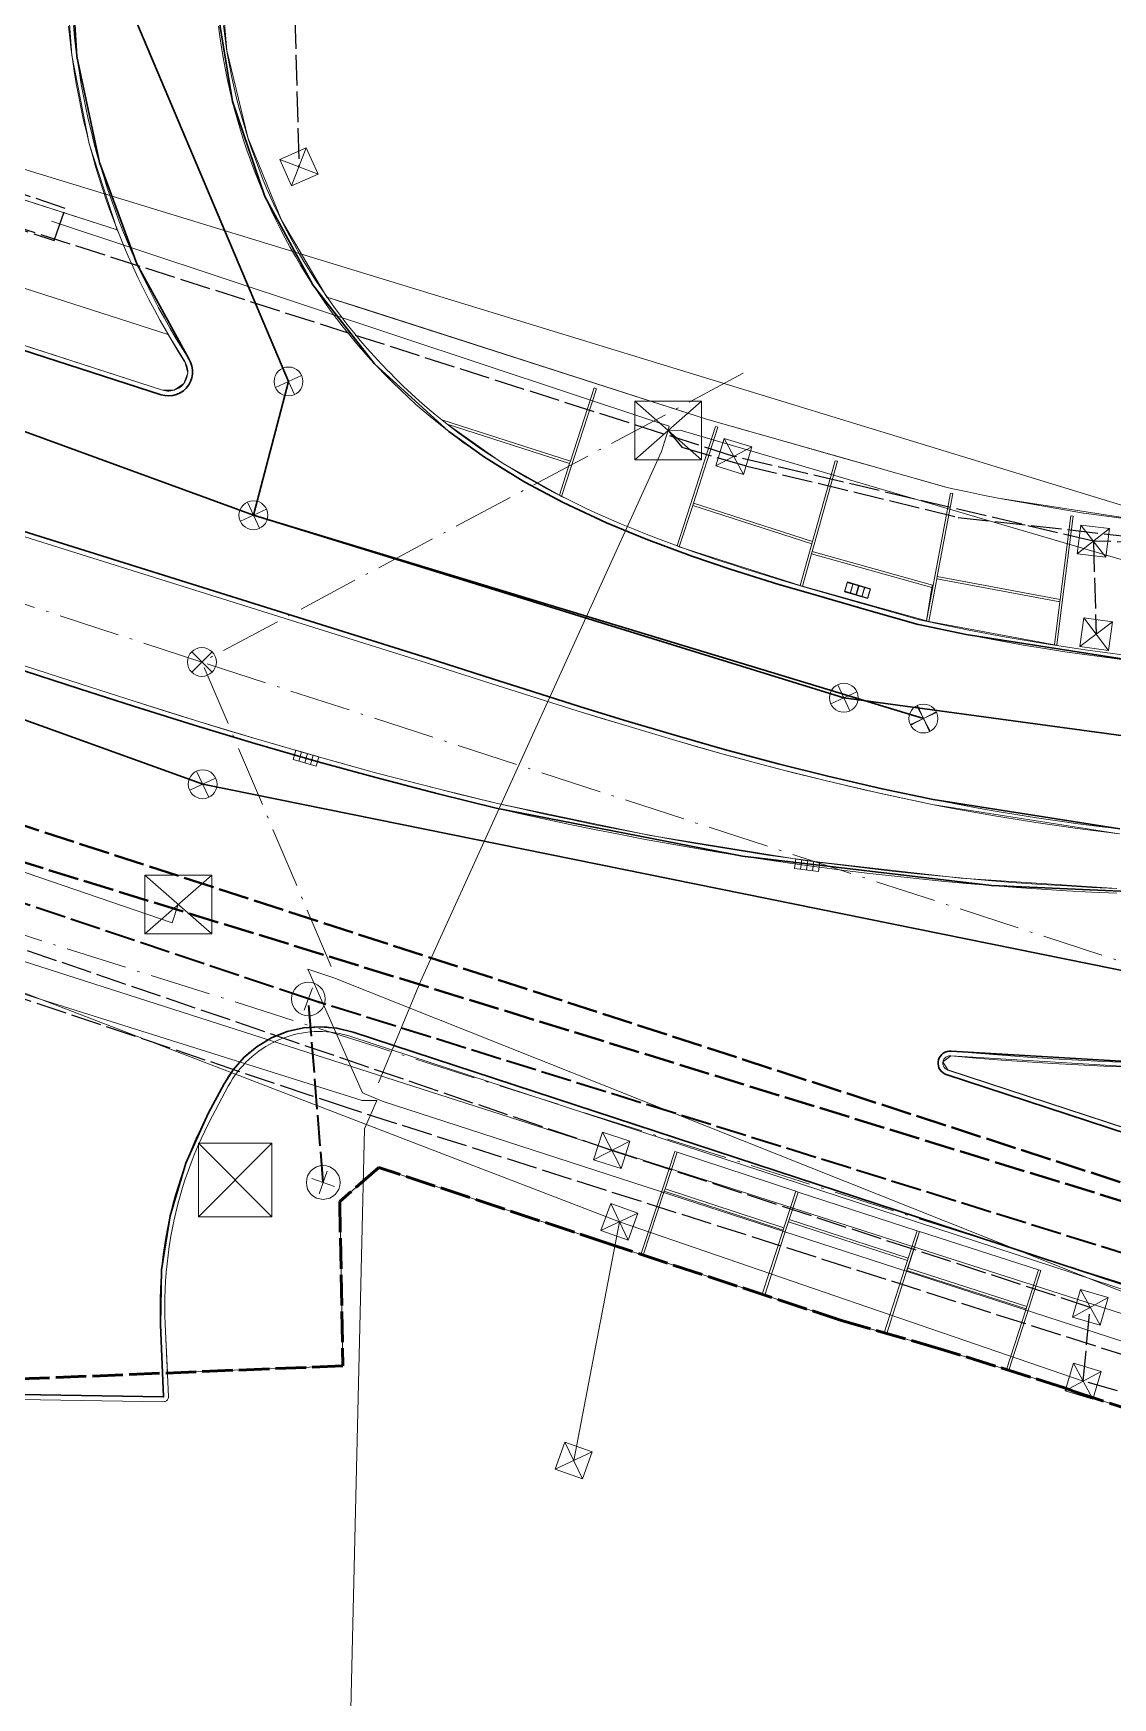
# Model space of a CAD drawing. Header units: metres. Extents: x 105014 to 106600, y 111320 to 118425.
# Drawn here: x 105243.8 to 105288.6, y 112763.7 to 112832.9 of the extents above; entities that cross this region are included whole.
import ezdxf

# ---------------------------------------------------------------- set-up
doc = ezdxf.new("R2010")
doc.units = ezdxf.units.M
doc.linetypes.add('DASHDOT', pattern=[3.556, 2.54, -0.508, 0, -0.508])
doc.linetypes.add('DASHED', pattern=[1.524, 1.27, -0.254])
for name, color, linetype, lineweight in [('00-BASE-LIMITE', 7, 'DASHED', 50), ('00-BASE-UE', 42, 'DASHED', 25), ('10-PAV-CALZADA-MIXTA', 8, 'CONTINUOUS', 30), ('10-PAV-SARDINEL', 252, 'CONTINUOUS', 13), ('20-EP-ZONA-DURA', 253, 'CONTINUOUS', 13), ('20-EP-ZONA-VERDE', 84, 'CONTINUOUS', 13), ('30-RED-ENEL-EXIST', 13, 'CONTINUOUS', 13), ('30-RED-ENEL-NODOS', 11, 'CONTINUOUS', 13), ('30-RED-ENEL-PROY', 1, 'DASHED', 25), ('30-RED-ETB-CAMARA', 151, 'CONTINUOUS', 13), ('30-RED-ETB-EXIST', 145, 'CONTINUOUS', 13), ('30-RED-ETB-PROY', 5, 'DASHED', 25), ('35-RH-ACUE-MENOR-EXIST', 151, 'CONTINUOUS', 13), ('35-RH-ACUE-MENOR-PROY', 5, 'DASHED', 25), ('35-RH-PLUV-COLECTOR', 96, 'CONTINUOUS', 30), ('35-RH-PLUV-INTERCEPTOR', 3, 'DASHED', 40), ('35-RH-PLUV-NODOS', 94, 'CONTINUOUS', 13), ('35-RH-PLUV-RETIRO', 8, 'DASHDOT', 13), ('36-RH-SAN-COLECTOR-PROY', 6, 'DASHED', 35), ('36-RH-SAN-POZOS', 216, 'CONTINUOUS', 13)]:
    doc.layers.add(name, color=color, linetype=linetype, lineweight=lineweight)

# ---------------------------------------------------------------- blocks, each defined once
blk = doc.blocks.new('CAM_ETB_T_16')
for p, q in [((-1.53, -1.53), (1.53, 1.53)), ((-1.53, 1.53), (1.53, -1.53))]:
    blk.add_line(p, q)
blk.add_lwpolyline([(-1.53, -1.53), (1.53, -1.53), (1.53, 1.53), (-1.53, 1.53)], close=True)
blk = doc.blocks.new('CAM_ETB_T_14A')
for p, q in [((-1.39, -1.22), (1.39, 1.22)), ((-1.39, 1.22), (1.39, -1.22))]:
    blk.add_line(p, q)
blk.add_lwpolyline([(-1.39, -1.22), (1.39, -1.22), (1.39, 1.22), (-1.39, 1.22)], close=True)
blk = doc.blocks.new('CAM_ETB_T_14')
for p, q in [((-1.39, -1.22), (1.39, 1.22)), ((-1.39, 1.22), (1.39, -1.22))]:
    blk.add_line(p, q)
blk.add_lwpolyline([(-1.39, -1.22), (1.39, -1.22), (1.39, 1.22), (-1.39, 1.22)], close=True)
blk = doc.blocks.new('CAJA_ENEL')
for p, q in [((-0.6, -0.6), (0.6, 0.6)), ((-0.6, 0.6), (0.6, -0.6))]:
    blk.add_line(p, q)
blk.add_lwpolyline([(-0.6, -0.6), (0.6, -0.6), (0.6, 0.6), (-0.6, 0.6)], close=True)
blk = doc.blocks.new('POZO_SAN')
for p, q in [((-0.5, 0), (0.5, 0)), ((0, -0.5), (0, 0.5))]:
    blk.add_line(p, q)
blk.add_circle((0, 0), 0.7)
blk = doc.blocks.new('POZO_PLUV')
for p, q in [((-0.42, -0.42), (0.42, 0.42)), ((-0.42, 0.42), (0.42, -0.42))]:
    blk.add_line(p, q)
blk.add_circle((0, 0), 0.6)
blk = doc.blocks.new('SUMIDERO')
for p, q in [((-0.25, -0.2), (-0.25, 0.2)), ((0, -0.2), (0, 0.2)), ((0.25, -0.2), (0.25, 0.2))]:
    blk.add_line(p, q)
blk.add_lwpolyline([(-0.5, -0.2), (0.5, -0.2), (0.5, 0.2), (-0.5, 0.2)], close=True)

msp = doc.modelspace()

# ---------------------------------------------------------------- linework, layer by layer
at = {"layer": '00-BASE-LIMITE'}
msp.add_lwpolyline([(105289.6941, 112775.5977), (105287.9911, 112776.1541), (105287.0291, 112776.4771), (105286.6591, 112776.6161), (105281.4881, 112778.2371), (105277.3591, 112779.4201), (105267.7009, 112782.6073), (105258.1345, 112785.7867), (105256.5071, 112784.3645), (105256.6323, 112777.5367), (105236.9679, 112776.7399), (105236.4833, 112792.7027), (105226.5091, 112796.0273), (105210.9121, 112801.0965), (105202.9235, 112803.6929), (105179.7183, 112811.2349)], dxfattribs=at)
at = {"layer": '00-BASE-UE'}
msp.add_lwpolyline([(105289.6941, 112775.5977), (105287.9911, 112776.1541), (105287.0291, 112776.4771), (105286.6591, 112776.6161), (105281.4881, 112778.2371), (105277.3591, 112779.4201), (105267.7009, 112782.6073), (105258.1345, 112785.7867), (105256.5071, 112784.3645), (105256.6323, 112777.5367), (105236.9679, 112776.7399), (105236.4833, 112792.7027), (105226.5091, 112796.0273), (105210.9121, 112801.0965), (105202.9235, 112803.6929), (105179.7183, 112811.2349)], dxfattribs=at)
at = {"layer": '10-PAV-CALZADA-MIXTA'}
for points in [[(105149.6481, 112837.2091), (105205.3211, 112819.0981), (105213.5414, 112816.3599), (105237.7747, 112808.2879), (105241.1827, 112807.1549), (105242.8757, 112806.5957), (105245.6951, 112805.6757), (105247.9399, 112804.9567), (105250.6317, 112804.1165), (105252.9785, 112803.4077), (105255.6127, 112802.6435), (105258.0005, 112801.9839), (105260.6021, 112801.3063), (105263.0121, 112800.7209), (105273.2419, 112798.7273), (105283.5917, 112797.5002), (105294.0041, 112797.0465)], [(105209.1449, 112830.8169), (105249.0827, 112817.8987), (105249.2419, 112817.8613), (105249.405, 112817.8503), (105249.5678, 112817.866), (105249.7258, 112817.9081), (105249.8749, 112817.9753), (105250.011, 112818.066), (105250.1305, 112818.1776), (105250.2303, 112818.3072), (105250.3075, 112818.4513), (105250.3603, 112818.6061), (105250.3871, 112818.7674), (105250.3872, 112818.931), (105250.3607, 112819.0923), (105250.3083, 112819.2472), (105250.2313, 112819.3915), (105248.0782, 112823.3389), (105246.5189, 112827.5562), (105245.586, 112831.9547), (105245.2992, 112836.4419)], [(105251.3757, 112834.2019), (105252.05, 112830.085), (105253.3995, 112826.1375), (105255.3867, 112822.4694), (105257.9561, 112819.1828), (105261.0363, 112816.3693), (105262.5237, 112815.3045), (105264.2005, 112814.2703), (105265.7951, 112813.4155), (105267.5967, 112812.5699), (105269.2347, 112811.8907), (105271.1347, 112811.1859), (105272.7353, 112810.6469), (105274.7509, 112810.0191), (105275.9659, 112809.6607), (105278.4009, 112808.9627), (105280.5435, 112808.3543), (105280.5555, 112808.3517), (105282.5345, 112807.9359), (105289.73, 112806.8065)], [(105288.9252, 112799.8528), (105281.1701, 112801.0701), (105279.0419, 112801.5173), (105276.7825, 112802.0417), (105274.7271, 112802.5593), (105272.4977, 112803.1597), (105270.5285, 112803.7197), (105268.3083, 112804.3791), (105266.4719, 112804.9433), (105264.2047, 112805.6573), (105262.8505, 112806.0905), (105260.1755, 112806.9535), (105220.4151, 112819.4175), (105190.756, 112829.0572)], [(105331.6483, 112766.9585), (105257.0695, 112791.4093), (105256.3917, 112791.5746), (105255.6964, 112791.6331), (105255.0005, 112791.5835), (105254.3206, 112791.4268), (105253.6731, 112791.167), (105253.0735, 112790.8102), (105252.5364, 112790.365), (105252.0744, 112789.8421), (105251.6989, 112789.2541), (105251.0435, 112788.0279), (105250.1084, 112785.9556), (105249.4582, 112783.777), (105249.1045, 112781.5311), (105249.0537, 112779.2581), (105249.1879, 112776.2485), (105241.4991, 112776.3691)], [(105290.3853, 112790.1127), (105281.9125, 112790.6175), (105281.8269, 112790.6177), (105281.7426, 112790.6034), (105281.6619, 112790.5748), (105281.5872, 112790.533), (105281.5208, 112790.479), (105281.4646, 112790.4145), (105281.4202, 112790.3413), (105281.3889, 112790.2616), (105281.3717, 112790.1778), (105281.369, 112790.0923), (105281.381, 112790.0075), (105281.4072, 112789.9261), (105281.4469, 112789.8503), (105281.499, 112789.7823), (105281.5619, 112789.7243), (105281.6338, 112789.6778), (105281.7125, 112789.6443), (105359.0229, 112764.2979)]]:
    msp.add_lwpolyline(points, dxfattribs=at)
at = {"layer": '10-PAV-SARDINEL'}
for points in [[(105245.4368, 112833.2406), (105245.4873, 112832.75), (105245.5456, 112832.2603), (105245.6117, 112831.7716), (105245.6856, 112831.284), (105245.7672, 112830.7976), (105245.8565, 112830.3126), (105245.9535, 112829.829), (105246.0583, 112829.3471), (105246.1706, 112828.8669), (105246.2906, 112828.3885), (105246.4182, 112827.9121), (105246.5534, 112827.4378), (105246.6961, 112826.9657), (105246.8462, 112826.496), (105247.0039, 112826.0287), (105247.1689, 112825.5639), (105247.3413, 112825.1018), (105247.5211, 112824.6426), (105247.7081, 112824.1862), (105247.9024, 112823.7329), (105248.1038, 112823.2828), (105248.3124, 112822.8359), (105248.5281, 112822.3924), (105248.7508, 112821.9523), (105248.9805, 112821.5159), (105249.217, 112821.0832), (105249.4605, 112820.6542), (105249.7107, 112820.2293), (105249.9677, 112819.8083), (105250.2313, 112819.3915), (105250.2755, 112819.3158), (105250.3129, 112819.2365), (105250.3432, 112819.1542), (105250.3661, 112819.0696), (105250.3816, 112818.9833), (105250.3894, 112818.896), (105250.3896, 112818.8083), (105250.3821, 112818.7209), (105250.367, 112818.6346), (105250.3443, 112818.5499), (105250.3144, 112818.4675), (105250.2773, 112818.388), (105250.2334, 112818.3121), (105250.183, 112818.2403), (105250.1266, 112818.1733), (105250.0645, 112818.1114), (105249.9972, 112818.0552), (105249.9252, 112818.0051), (105249.8491, 112817.9615), (105249.7695, 112817.9248), (105249.687, 112817.8951), (105249.6022, 112817.8728), (105249.5158, 112817.858), (105249.4284, 112817.8509), (105249.3408, 112817.8514), (105249.2535, 112817.8596), (105249.1672, 112817.8754), (105249.0827, 112817.8987), (105209.1449, 112830.8169)], [(105209.2117, 112831.0055), (105249.1404, 112818.0902), (105249.2121, 112818.0705), (105249.2809, 112818.0579), (105249.3504, 112818.0514), (105249.4212, 112818.051), (105249.4908, 112818.0567), (105249.5608, 112818.0687), (105249.6277, 112818.0864), (105249.6943, 112818.1103), (105249.7568, 112818.1392), (105249.8185, 112818.1745), (105249.8763, 112818.2148), (105249.9291, 112818.2589), (105249.9796, 112818.3092), (105250.0243, 112818.3623), (105250.0649, 112818.4202), (105250.0997, 112818.4803), (105250.1294, 112818.5441), (105250.1533, 112818.6096), (105250.1715, 112818.6775), (105250.1835, 112818.7463), (105250.1896, 112818.816), (105250.1894, 112818.8867), (105250.1832, 112818.9564), (105250.1709, 112819.0252), (105250.1522, 112819.0941), (105250.1282, 112819.1593), (105250.0986, 112819.2221), (105250.0605, 112819.2875), (105249.7978, 112819.7028), (105249.5392, 112820.1265), (105249.2873, 112820.5542), (105249.0424, 112820.9858), (105248.8043, 112821.4213), (105248.5731, 112821.8606), (105248.3489, 112822.3035), (105248.1319, 112822.7499), (105247.922, 112823.1997), (105247.7192, 112823.6527), (105247.5237, 112824.109), (105247.3354, 112824.5682), (105247.1545, 112825.0305), (105246.981, 112825.4955), (105246.8149, 112825.9632), (105246.6562, 112826.4336), (105246.5051, 112826.9064), (105246.3615, 112827.3815), (105246.2255, 112827.8589), (105246.097, 112828.3383), (105245.9763, 112828.8198), (105245.8632, 112829.3031), (105245.7578, 112829.7881), (105245.6601, 112830.2748), (105245.5702, 112830.7629), (105245.4881, 112831.2525), (105245.4138, 112831.7432), (105245.3472, 112832.2351), (105245.2885, 112832.728), (105245.2377, 112833.2217)], [(105289.1099, 112806.8804), (105288.2839, 112806.9857), (105287.459, 112807.0986), (105286.6351, 112807.2192), (105285.8124, 112807.3473), (105284.9909, 112807.4831), (105284.1707, 112807.6265), (105283.3519, 112807.7774), (105282.5345, 112807.9359), (105281.8738, 112808.0697), (105281.2142, 112808.2083), (105280.5555, 112808.3517), (105280.5435, 112808.3543), (105278.4009, 112808.9627), (105277.183, 112809.3102), (105275.9659, 112809.6607), (105275.3579, 112809.8384), (105274.7509, 112810.0191), (105274.0776, 112810.2238), (105273.4057, 112810.4331), (105272.7353, 112810.6469), (105272.2003, 112810.8221), (105271.6667, 112811.0017), (105271.1347, 112811.1859), (105270.4986, 112811.4133), (105269.8652, 112811.6483), (105269.2347, 112811.8907), (105268.6857, 112812.1097), (105268.1396, 112812.3361), (105267.5967, 112812.5699), (105267.1423, 112812.7727), (105266.6905, 112812.9813), (105266.2414, 112813.1956), (105265.7951, 112813.4155), (105265.392, 112813.6208), (105264.9918, 112813.8318), (105264.5946, 112814.0483), (105264.2005, 112814.2703), (105263.8597, 112814.4683), (105263.5216, 112814.6707), (105263.1862, 112814.8776), (105262.8536, 112815.0889), (105262.5237, 112815.3045), (105262.2202, 112815.509), (105261.9197, 112815.7177), (105261.6222, 112815.9307), (105261.3277, 112816.1479), (105261.0363, 112816.3693), (105260.6884, 112816.6424), (105260.3455, 112816.9215), (105260.0075, 112817.2067), (105259.6746, 112817.4978), (105259.3469, 112817.7948), (105259.0245, 112818.0975), (105258.7076, 112818.4059), (105258.3961, 112818.7198), (105258.0902, 112819.0392), (105257.7901, 112819.3639), (105257.4957, 112819.6939), (105257.2072, 112820.0291), (105256.9247, 112820.3693), (105256.6482, 112820.7144), (105256.3779, 112821.0644), (105256.1138, 112821.4192), (105255.856, 112821.7785), (105255.6047, 112822.1423), (105255.3598, 112822.5106), (105255.1214, 112822.8831), (105254.8897, 112823.2597), (105254.6647, 112823.6404), (105254.4465, 112824.025), (105254.235, 112824.4134), (105254.0305, 112824.8055), (105253.833, 112825.2012), (105253.6425, 112825.6003), (105253.4591, 112826.0027), (105253.2828, 112826.4082), (105253.1137, 112826.8169), (105252.9519, 112827.2284), (105252.7974, 112827.6428), (105252.6502, 112828.0598), (105252.5105, 112828.4794), (105252.3782, 112828.9013), (105252.2533, 112829.3256), (105252.136, 112829.752), (105252.0263, 112830.1803), (105251.9241, 112830.6106), (105251.8296, 112831.0426), (105251.7427, 112831.4762), (105251.6635, 112831.9113), (105251.5921, 112832.3477), (105251.5283, 112832.7853), (105251.4723, 112833.224)], [(105251.6708, 112833.2484), (105251.7266, 112832.8112), (105251.7897, 112832.3786), (105251.8606, 112831.9456), (105251.9395, 112831.5121), (105252.025, 112831.0854), (105252.0258, 112831.0819), (105252.1194, 112830.6538), (105252.2201, 112830.23), (105252.2209, 112830.2265), (105252.3293, 112829.8035), (105252.4462, 112829.3786), (105252.569, 112828.9612), (105252.5701, 112828.9578), (105252.7008, 112828.5409), (105252.8393, 112828.125), (105252.9848, 112827.7127), (105253.1386, 112827.3003), (105253.2986, 112826.8933), (105253.2999, 112826.8901), (105253.4669, 112826.4864), (105253.6413, 112826.0852), (105253.8239, 112825.6845), (105254.0126, 112825.2893), (105254.2091, 112824.8957), (105254.4114, 112824.5077), (105254.6207, 112824.1232), (105254.8379, 112823.7405), (105255.0608, 112823.3634), (105255.2907, 112822.9897), (105255.5263, 112822.6213), (105255.5283, 112822.6183), (105255.7711, 112822.2533), (105256.0194, 112821.8939), (105256.2747, 112821.5379), (105256.5366, 112821.1862), (105256.8054, 112820.8382), (105257.0801, 112820.4951), (105257.3588, 112820.1596), (105257.3611, 112820.157), (105257.6471, 112819.8247), (105257.9392, 112819.4972), (105258.2359, 112819.1762), (105258.5381, 112818.8607), (105258.5406, 112818.8582), (105258.8476, 112818.5486), (105259.1623, 112818.2425), (105259.4825, 112817.9419), (105259.8063, 112817.6484), (105259.809, 112817.6461), (105260.1365, 112817.3596), (105260.1392, 112817.3574), (105260.4743, 112817.0745), (105260.8146, 112816.7976), (105261.1586, 112816.5276), (105261.4485, 112816.3073), (105261.7398, 112816.0926), (105262.036, 112815.8805), (105262.3332, 112815.674), (105262.6341, 112815.4713), (105262.9629, 112815.2564), (105263.2923, 112815.0471), (105263.6255, 112814.8416), (105263.9611, 112814.6407), (105264.2999, 112814.4439), (105264.6916, 112814.2232), (105265.0861, 112814.0082), (105265.4838, 112813.7986), (105265.8849, 112813.5942), (105266.3287, 112813.3755), (105266.7756, 112813.1623), (105267.225, 112812.9549), (105267.677, 112812.7531), (105268.2175, 112812.5204), (105268.7621, 112812.2946), (105269.3077, 112812.0769), (105269.9357, 112811.8355), (105270.5668, 112811.6014), (105271.2011, 112811.3746), (105271.7313, 112811.191), (105272.2633, 112811.0119), (105272.7968, 112810.8372), (105273.4659, 112810.6238), (105274.1365, 112810.415), (105274.8086, 112810.2106), (105275.4145, 112810.0302), (105276.0217, 112809.8528), (105277.2381, 112809.5024), (105278.4557, 112809.1551), (105280.5913, 112808.5486), (105280.598, 112808.5472), (105281.2559, 112808.4039), (105281.9143, 112808.2656), (105282.5734, 112808.1321), (105283.3891, 112807.9739), (105284.2061, 112807.8233), (105285.0245, 112807.6803), (105285.8441, 112807.5448), (105286.665, 112807.417), (105287.487, 112807.2967), (105288.3102, 112807.184), (105289.1343, 112807.079)], [(105288.9022, 112799.6542), (105288.0342, 112799.7586), (105287.1672, 112799.8708), (105286.3012, 112799.9908), (105285.4363, 112800.1186), (105284.5726, 112800.2542), (105283.7102, 112800.3975), (105282.8493, 112800.5485), (105281.9894, 112800.7074), (105281.1312, 112800.874), (105280.4192, 112801.0182), (105279.7084, 112801.1676), (105278.9987, 112801.3221), (105278.2431, 112801.4921), (105277.4886, 112801.6672), (105276.7354, 112801.8474), (105276.0481, 112802.0163), (105275.3619, 112802.1891), (105274.6767, 112802.3658), (105273.9314, 112802.5624), (105273.1873, 112802.7628), (105272.4442, 112802.9671), (105271.4575, 112803.2443), (105270.4727, 112803.5277), (105269.3606, 112803.8547), (105268.2504, 112804.1877), (105267.3546, 112804.4618), (105267.3308, 112804.4682), (105267.3211, 112804.4714), (105266.4125, 112804.7523), (105265.2777, 112805.1078), (105264.1441, 112805.4667), (105262.7894, 112805.9001), (105260.1149, 112806.763), (105220.3543, 112819.227)], [(105220.4151, 112819.4175), (105260.1755, 112806.9535), (105262.8505, 112806.0905), (105264.2047, 112805.6573), (105265.3377, 112805.2985), (105266.4719, 112804.9433), (105267.3896, 112804.6594), (105268.3083, 112804.3791), (105269.4175, 112804.0464), (105270.5285, 112803.7197), (105271.5122, 112803.4366), (105272.4977, 112803.1597), (105273.2398, 112802.9557), (105273.9829, 112802.7556), (105274.7271, 112802.5593), (105275.4112, 112802.3829), (105276.0964, 112802.2103), (105276.7825, 112802.0417), (105277.5344, 112801.8618), (105278.2876, 112801.687), (105279.0419, 112801.5173), (105279.7502, 112801.3631), (105280.4596, 112801.214), (105281.1701, 112801.0701), (105282.0266, 112800.9039), (105282.8845, 112800.7454), (105283.7439, 112800.5946), (105284.6045, 112800.4516), (105285.4664, 112800.3163), (105286.3295, 112800.1888), (105287.1937, 112800.069), (105288.059, 112799.957), (105288.9252, 112799.8528)], [(105242.9382, 112806.7857), (105244.3469, 112806.3241), (105245.7567, 112805.866), (105246.878, 112805.505), (105248.0003, 112805.1474), (105249.3445, 112804.7247), (105250.6905, 112804.3077), (105251.8621, 112803.9507), (105253.0355, 112803.5995), (105253.9116, 112803.3414), (105254.7889, 112803.0869), (105255.6672, 112802.8359), (105256.4614, 112802.6127), (105257.2564, 112802.3931), (105258.0524, 112802.1771), (105258.9174, 112801.9469), (105259.7836, 112801.7213), (105260.651, 112801.5003), (105261.4521, 112801.3008), (105262.2544, 112801.106), (105263.058, 112800.9155), (105264.0722, 112800.6824), (105265.0884, 112800.4568), (105266.1063, 112800.2387), (105267.1257, 112800.0281), (105268.1467, 112799.8252), (105269.1692, 112799.6299), (105270.1932, 112799.4422), (105271.2184, 112799.2621), (105272.245, 112799.0897), (105273.2729, 112798.9249), (105274.3019, 112798.7678), (105275.3318, 112798.6183), (105276.3634, 112798.4765), (105277.3957, 112798.3424), (105278.429, 112798.216), (105279.4632, 112798.0973), (105280.4982, 112797.9863), (105281.5341, 112797.883), (105282.5706, 112797.7874), (105283.6079, 112797.6996), (105284.6458, 112797.6195), (105285.6841, 112797.5471), (105286.7232, 112797.4824), (105287.7626, 112797.4255), (105288.8025, 112797.3763)], [(105288.7937, 112797.1764), (105287.7524, 112797.2257), (105286.7115, 112797.2827), (105285.671, 112797.3475), (105284.6311, 112797.42), (105283.5917, 112797.5002), (105282.553, 112797.5882), (105281.5149, 112797.6839), (105280.4776, 112797.7874), (105279.4411, 112797.8985), (105278.4054, 112798.0174), (105277.3707, 112798.144), (105276.3369, 112798.2783), (105275.3041, 112798.4203), (105274.2725, 112798.5699), (105273.2419, 112798.7273), (105272.2126, 112798.8923), (105271.1845, 112799.065), (105270.1578, 112799.2453), (105269.1324, 112799.4333), (105268.1085, 112799.6289), (105267.086, 112799.8321), (105266.0651, 112800.0429), (105265.0457, 112800.2613), (105264.0281, 112800.4873), (105263.0121, 112800.7209), (105262.2077, 112800.9114), (105261.4043, 112801.1066), (105260.6021, 112801.3063), (105259.7337, 112801.5276), (105258.8665, 112801.7534), (105258.0005, 112801.9839), (105257.2036, 112802.2002), (105256.4076, 112802.4201), (105255.6127, 112802.6435), (105254.7336, 112802.8946), (105253.8555, 112803.1494), (105252.9785, 112803.4077), (105251.8042, 112803.7592), (105250.6317, 112804.1165), (105249.2849, 112804.5337), (105247.9399, 112804.9567), (105246.8169, 112805.3145), (105245.6951, 112805.6757), (105244.2848, 112806.134), (105242.8757, 112806.5957)], [(105241.4991, 112776.3691), (105249.1879, 112776.2485), (105249.0537, 112779.2581), (105249.0414, 112779.6219), (105249.0368, 112779.9859), (105249.0401, 112780.3499), (105249.0512, 112780.7138), (105249.07, 112781.0774), (105249.0967, 112781.4404), (105249.1311, 112781.8028), (105249.1732, 112782.1644), (105249.2231, 112782.525), (105249.2807, 112782.8845), (105249.3459, 112783.2426), (105249.4189, 112783.5992), (105249.4994, 112783.9542), (105249.5876, 112784.3074), (105249.6832, 112784.6587), (105249.7864, 112785.0078), (105249.897, 112785.3546), (105250.0151, 112785.699), (105250.1404, 112786.0407), (105250.2731, 112786.3797), (105250.413, 112786.7158), (105250.56, 112787.0488), (105250.7142, 112787.3786), (105250.8754, 112787.705), (105251.0435, 112788.0279), (105251.6989, 112789.2541), (105251.7894, 112789.4153), (105251.8864, 112789.5727), (105251.9897, 112789.7259), (105252.0993, 112789.8748), (105252.2149, 112790.019), (105252.3364, 112790.1584), (105252.4634, 112790.2927), (105252.5959, 112790.4216), (105252.7335, 112790.545), (105252.8761, 112790.6627), (105253.0234, 112790.7743), (105253.1752, 112790.8799), (105253.3312, 112790.9791), (105253.4911, 112791.0718), (105253.6547, 112791.1579), (105253.8217, 112791.2371), (105253.9918, 112791.3095), (105254.1648, 112791.3748), (105254.3402, 112791.433), (105254.5179, 112791.4838), (105254.6976, 112791.5274), (105254.8789, 112791.5635), (105255.0615, 112791.5922), (105255.2451, 112791.6133), (105255.4295, 112791.6269), (105255.6143, 112791.6329), (105255.7991, 112791.6313), (105255.9837, 112791.6221), (105256.1678, 112791.6053), (105256.3511, 112791.581), (105256.5332, 112791.5492), (105256.7138, 112791.5099), (105256.8927, 112791.4633), (105257.0695, 112791.4093), (105331.6483, 112766.9585)], [(105331.586, 112766.7685), (105257.0092, 112791.2186), (105256.8397, 112791.2704), (105256.667, 112791.3154), (105256.495, 112791.3529), (105256.3197, 112791.3835), (105256.1452, 112791.4066), (105255.9703, 112791.4225), (105255.7923, 112791.4313), (105255.6165, 112791.4329), (105255.4409, 112791.4272), (105255.2656, 112791.4143), (105255.0884, 112791.394), (105254.9149, 112791.3668), (105254.7422, 112791.3324), (105254.5688, 112791.2904), (105254.3994, 112791.2419), (105254.2322, 112791.1865), (105254.0653, 112791.1235), (105253.9033, 112791.0545), (105253.7433, 112790.9785), (105253.5875, 112790.8965), (105253.4342, 112790.8076), (105253.2848, 112790.7125), (105253.1421, 112790.6132), (105252.9997, 112790.5053), (105252.863, 112790.3925), (105252.7325, 112790.2755), (105252.6068, 112790.1532), (105252.4862, 112790.0259), (105252.3688, 112789.8913), (105252.258, 112789.753), (105252.153, 112789.6104), (105252.0539, 112789.4633), (105251.962, 112789.3143), (105251.8749, 112789.1591), (105251.2203, 112787.9344), (105251.0548, 112787.6164), (105251.0528, 112787.6126), (105250.8954, 112787.2939), (105250.8936, 112787.2901), (105250.7426, 112786.9671), (105250.5965, 112786.6364), (105250.4583, 112786.3043), (105250.3272, 112785.9692), (105250.2043, 112785.6341), (105250.2029, 112785.6301), (105250.0876, 112785.2938), (105250.0863, 112785.2898), (105249.9781, 112784.9507), (105249.8761, 112784.6056), (105249.7814, 112784.2582), (105249.694, 112783.9079), (105249.6143, 112783.5568), (105249.5422, 112783.2041), (105249.4782, 112782.8528), (105249.4775, 112782.8486), (105249.4207, 112782.4943), (105249.3719, 112782.1412), (105249.3714, 112782.137), (105249.3302, 112781.7839), (105249.3298, 112781.7797), (105249.2962, 112781.4258), (105249.2958, 112781.4215), (105249.2698, 112781.0663), (105249.2511, 112780.7068), (105249.2401, 112780.3467), (105249.2368, 112779.9866), (105249.2414, 112779.6265), (105249.2536, 112779.266), (105249.3877, 112776.2574), (105249.3879, 112776.2485), (105249.3854, 112776.2172), (105249.378, 112776.1867), (105249.3658, 112776.1577), (105249.3493, 112776.131), (105249.3288, 112776.1072), (105249.3047, 112776.0868), (105249.2778, 112776.0704), (105249.2486, 112776.0583), (105249.2179, 112776.051), (105249.1864, 112776.0485), (105241.496, 112776.1691)], [(105359.0229, 112764.2979), (105281.7125, 112789.6443), (105281.6561, 112789.6667), (105281.6029, 112789.6957), (105281.5535, 112789.731), (105281.5088, 112789.7719), (105281.4694, 112789.818), (105281.4358, 112789.8685), (105281.4086, 112789.9228), (105281.3882, 112789.9799), (105281.3748, 112790.039), (105281.3687, 112790.0994), (105281.37, 112790.16), (105281.3785, 112790.2201), (105281.3943, 112790.2786), (105281.4171, 112790.3349), (105281.4465, 112790.3879), (105281.4821, 112790.437), (105281.5234, 112790.4814), (105281.5698, 112790.5205), (105281.6205, 112790.5537), (105281.675, 112790.5806), (105281.7322, 112790.6006), (105281.7915, 112790.6135), (105281.8519, 112790.6192), (105281.9125, 112790.6175), (105282.9698, 112790.5276), (105284.0278, 112790.4454), (105285.0863, 112790.3709), (105286.1453, 112790.3039), (105287.2047, 112790.2446), (105288.2646, 112790.193), (105289.3248, 112790.149)], [(105289.3173, 112789.9492), (105288.2556, 112789.9932), (105287.1943, 112790.0449), (105286.1334, 112790.1043), (105285.0729, 112790.1713), (105284.013, 112790.246), (105282.9536, 112790.3283), (105281.9006, 112790.4178), (105281.8585, 112790.419), (105281.8225, 112790.4156), (105281.7867, 112790.4078), (105281.7528, 112790.3959), (105281.7194, 112790.3794), (105281.6898, 112790.3601), (105281.6614, 112790.3362), (105281.637, 112790.3099), (105281.6154, 112790.2801), (105281.598, 112790.2488), (105281.5842, 112790.2147), (105281.5748, 112790.1798), (105281.5697, 112790.144), (105281.5689, 112790.1072), (105281.5726, 112790.0713), (105281.5807, 112790.0355), (105281.5927, 112790.0018), (105281.6091, 112789.9691), (105281.6296, 112789.9383), (105281.6528, 112789.9112), (105281.6794, 112789.8868), (105281.709, 112789.8656), (105281.741, 112789.8482), (105281.781, 112789.8323), (105359.0807, 112764.4894)]]:
    msp.add_lwpolyline(points, dxfattribs=at)
at = {"layer": '20-EP-ZONA-DURA'}
for points in [[(105237.3142, 112827.955), (105247.2605, 112824.7589), (105247.3354, 112824.5682), (105247.5237, 112824.109), (105247.7192, 112823.6527), (105247.922, 112823.1997), (105248.1319, 112822.7499), (105248.3489, 112822.3035), (105248.5731, 112821.8606), (105248.8043, 112821.4213), (105249.0424, 112820.9858), (105249.2873, 112820.5542), (105249.3765, 112820.4021), (105241.0467, 112823.0791)], [(105289.1343, 112807.079), (105288.3102, 112807.184), (105287.487, 112807.2967), (105286.665, 112807.417), (105285.8441, 112807.5448), (105285.0245, 112807.6803), (105284.2061, 112807.8233), (105283.3891, 112807.9739), (105282.5734, 112808.1321), (105281.9143, 112808.2656), (105281.2559, 112808.4039), (105280.598, 112808.5472), (105280.5913, 112808.5486), (105278.4557, 112809.1551), (105277.2381, 112809.5024), (105276.0217, 112809.8528), (105275.7568, 112809.9302), (105280.8883, 112808.5003), (105280.8879, 112808.4981), (105280.9861, 112808.4797), (105286.2031, 112807.5013), (105286.3021, 112807.4875), (105286.5289, 112809.2769), (105286.9817, 112812.8479), (105286.8825, 112812.8605), (105286.4423, 112809.3888), (105281.3379, 112810.3493), (105281.9849, 112813.7881), (105281.8867, 112813.8065), (105281.2213, 112810.2699), (105280.8883, 112808.5003), (105281.1151, 112809.8844), (105281.1421, 112809.9805), (105276.1348, 112811.3833), (105276.2157, 112811.6721), (105277.1849, 112815.1317), (105277.0885, 112815.1587), (105276.1466, 112811.7964), (105271.2029, 112813.3957), (105272.2219, 112816.5459), (105272.1269, 112816.5765), (105271.0771, 112813.3317), (105270.5228, 112811.6177), (105269.9357, 112811.8355), (105269.3077, 112812.0769), (105268.7621, 112812.2946), (105268.2175, 112812.5204), (105267.677, 112812.7531), (105267.225, 112812.9549), (105266.7756, 112813.1623), (105266.3287, 112813.3755), (105265.8849, 112813.5942), (105265.7233, 112813.6765), (105267.1705, 112818.1499), (105267.0753, 112818.1805), (105266.0902, 112815.1359), (105260.7451, 112816.8534), (105260.4743, 112817.0745), (105260.1392, 112817.3574), (105260.1365, 112817.3596), (105259.809, 112817.6461), (105259.8063, 112817.6484), (105259.4825, 112817.9419), (105259.1623, 112818.2425), (105258.8476, 112818.5486), (105258.5406, 112818.8582), (105258.5381, 112818.8607), (105258.2359, 112819.1762), (105257.9392, 112819.4972), (105257.6471, 112819.8247), (105257.3611, 112820.157), (105257.3588, 112820.1596), (105257.0801, 112820.4951), (105256.8054, 112820.8382), (105256.5366, 112821.1862), (105256.2747, 112821.5379), (105256.0194, 112821.8939), (105255.9749, 112821.9579), (105257.2999, 112821.5321), (105260.0135, 112820.6601), (105271.7479, 112816.8889), (105273.0079, 112816.5299), (105274.1829, 112816.1951), (105277.5299, 112815.2413), (105279.1225, 112814.7875), (105279.3965, 112814.7093), (105279.9853, 112814.5421), (105280.8766, 112814.289), (105281.6859, 112814.0591), (105281.9891, 112813.9917), (105282.6121, 112813.8573), (105283.2347, 112813.7277), (105283.8673, 112813.6009), (105284.17, 112813.5421), (105284.1821, 112813.5398), (105287.415, 112812.982), (105287.4311, 112812.9795), (105290.5565, 112812.5628)], [(105289.2495, 112775.743), (105287.9911, 112776.1541), (105287.0291, 112776.4771), (105286.6591, 112776.6161), (105284.3057, 112777.3538), (105285.1513, 112779.9745), (105285.6425, 112781.4971), (105285.5473, 112781.5279), (105280.5989, 112783.1249), (105280.5979, 112783.1221), (105280.5979, 112783.1221), (105280.5029, 112783.1531), (105275.5577, 112784.7609), (105275.4627, 112784.7921), (105270.5225, 112786.4149), (105270.4275, 112786.4463), (105269.9283, 112784.9261), (105269.0231, 112782.171), (105267.7009, 112782.6073), (105258.1345, 112785.7867), (105256.5071, 112784.3645), (105256.6323, 112777.5367), (105249.3438, 112777.2414), (105249.2536, 112779.266), (105249.2414, 112779.6265), (105249.2368, 112779.9866), (105249.2401, 112780.3467), (105249.2511, 112780.7068), (105249.2698, 112781.0663), (105249.2958, 112781.4215), (105249.2962, 112781.4258), (105249.3298, 112781.7797), (105249.3302, 112781.7839), (105249.3714, 112782.137), (105249.3719, 112782.1412), (105249.4207, 112782.4943), (105249.4775, 112782.8486), (105249.4782, 112782.8528), (105249.5422, 112783.2041), (105249.6143, 112783.5568), (105249.694, 112783.9079), (105249.7814, 112784.2582), (105249.8761, 112784.6056), (105249.9781, 112784.9507), (105250.0863, 112785.2898), (105250.0876, 112785.2938), (105250.2029, 112785.6301), (105250.2043, 112785.6341), (105250.3272, 112785.9692), (105250.4583, 112786.3043), (105250.5965, 112786.6364), (105250.7426, 112786.9671), (105250.8936, 112787.2901), (105250.8954, 112787.2939), (105251.0528, 112787.6126), (105251.0548, 112787.6164), (105251.2203, 112787.9344), (105251.8749, 112789.1591), (105251.962, 112789.3143), (105252.0539, 112789.4633), (105252.153, 112789.6104), (105252.258, 112789.753), (105252.3688, 112789.8913), (105252.4862, 112790.0259), (105252.6068, 112790.1532), (105252.7325, 112790.2755), (105252.863, 112790.3925), (105252.9997, 112790.5053), (105253.1421, 112790.6132), (105253.2848, 112790.7125), (105253.4342, 112790.8076), (105253.5875, 112790.8965), (105253.7433, 112790.9785), (105253.9033, 112791.0545), (105254.0653, 112791.1235), (105254.2322, 112791.1865), (105254.3994, 112791.2419), (105254.5688, 112791.2904), (105254.7422, 112791.3324), (105254.9149, 112791.3668), (105255.0884, 112791.394), (105255.2656, 112791.4143), (105255.4409, 112791.4272), (105255.6165, 112791.4329), (105255.7923, 112791.4313), (105255.9703, 112791.4225), (105256.1452, 112791.4066), (105256.3197, 112791.3835), (105256.495, 112791.3529), (105256.667, 112791.3154), (105256.8397, 112791.2704), (105257.0092, 112791.2186), (105331.586, 112766.7685)]]:
    msp.add_lwpolyline(points, dxfattribs=at)
for points in [[(105274.9325, 112783.1775), (105274.0565, 112780.51), (105269.1181, 112782.1396), (105269.9919, 112784.7999), (105274.9325, 112783.1775)], [(105275.5577, 112784.7609), (105275.1866, 112783.6197), (105275.1557, 112783.5247), (105280.1009, 112781.9167), (105280.0081, 112781.6313), (105279.1246, 112778.9143), (105277.3591, 112779.4201), (105274.1639, 112780.4745), (105275.0585, 112783.2409), (105275.5577, 112784.7609)], [(105280.5979, 112783.1221), (105280.1074, 112781.6022), (105280.0767, 112781.5071), (105285.0255, 112779.9103), (105284.2103, 112777.3837), (105281.4881, 112778.2371), (105279.2339, 112778.883), (105280.1031, 112781.6005), (105280.5979, 112783.1221)]]:
    msp.add_lwpolyline(points, close=True, dxfattribs=at)
at = {"layer": '20-EP-ZONA-VERDE'}
for points in [[(105280.4205, 112877.5627), (105266.1031, 112867.7395), (105263.9921, 112866.2831), (105262.9035, 112865.5199), (105261.0917, 112864.2081), (105259.6217, 112863.0917), (105257.8749, 112861.6795), (105256.3499, 112860.3477), (105254.6851, 112858.7545), (105253.2099, 112857.1839), (105251.6899, 112855.3547), (105250.3625, 112853.5145), (105248.4658, 112850.2713), (105246.9727, 112846.8239), (105245.9048, 112843.222), (105245.2775, 112839.5178), (105245.1001, 112835.7651), (105245.3749, 112832.0182), (105246.0982, 112828.3316), (105247.2593, 112824.7589), (105216.5907, 112834.6149), (105218.2497, 112835.6713), (105327.0389, 112910.3979)], [(105152.3719, 112841.3223), (105220.3533, 112819.2273), (105220.3533, 112819.2273), (105260.1139, 112806.7633), (105262.7883, 112805.9005), (105264.1431, 112805.4669), (105266.4115, 112804.7527), (105268.2493, 112804.1881), (105270.4717, 112803.5279), (105272.4431, 112802.9673), (105274.6755, 112802.3661), (105276.7345, 112801.8475), (105278.9977, 112801.3223), (105281.1301, 112800.8743), (105288.9013, 112799.6545)], [(105288.8015, 112797.3765), (105282.3104, 112797.8108), (105275.8467, 112798.5467), (105269.4241, 112799.5825), (105263.0567, 112800.9159), (105260.6501, 112801.5005), (105258.0515, 112802.1773), (105255.6663, 112802.8361), (105253.0345, 112803.5997), (105250.6897, 112804.3081), (105247.9993, 112805.1477), (105245.7557, 112805.8663), (105242.9373, 112806.7859), (105241.2449, 112807.3451), (105237.8371, 112808.4779), (105205.3829, 112819.2883), (105150.9687, 112836.9897)], [(105290.5565, 112812.5628), (105283.8673, 112813.6009), (105283.2347, 112813.7277), (105282.6121, 112813.8573), (105281.9891, 112813.9917), (105281.6859, 112814.0591), (105279.9853, 112814.5421), (105279.3965, 112814.7093), (105279.1225, 112814.7875), (105271.7479, 112816.8889), (105255.9743, 112821.9581), (105254.0792, 112825.1538), (105252.6827, 112828.5968), (105251.8163, 112832.2098), (105251.4994, 112835.9117)]]:
    msp.add_lwpolyline(points, dxfattribs=at)
for points in [[(105249.3765, 112820.4021), (105250.0633, 112819.2831), (105250.1898, 112818.8164), (105250.0245, 112818.3621), (105249.6277, 112818.086), (105249.1443, 112818.0889), (105240.3565, 112820.9315), (105241.0467, 112823.0791), (105249.3765, 112820.4021)], [(105267.1705, 112818.1499), (105265.7233, 112813.6765), (105265.6333, 112813.7231), (105266.0595, 112815.0407), (105266.0902, 112815.1359), (105267.0753, 112818.1805), (105267.1705, 112818.1499)], [(105266.0902, 112815.1359), (105266.0595, 112815.0407), (105260.9655, 112816.6777), (105260.7441, 112816.8539), (105266.0902, 112815.1359)], [(105266.0595, 112815.0407), (105265.6333, 112813.7231), (105263.2287, 112815.0887), (105260.9655, 112816.6777), (105266.0595, 112815.0407)], [(105272.2219, 112816.5459), (105271.2029, 112813.3957), (105271.1722, 112813.3006), (105270.6169, 112811.5845), (105270.5219, 112811.6151), (105271.0771, 112813.3317), (105272.1269, 112816.5765), (105272.2219, 112816.5459)], [(105277.1849, 112815.1317), (105276.2157, 112811.6721), (105276.1348, 112811.3833), (105276.1078, 112811.2869), (105275.7299, 112809.9377), (105275.6337, 112809.9652), (105276.1196, 112811.6998), (105276.1505, 112811.7951), (105276.1466, 112811.7964), (105277.0885, 112815.1587), (105277.1849, 112815.1317)], [(105281.9849, 112813.7881), (105281.3379, 112810.3493), (105281.3195, 112810.2511), (105280.9861, 112808.4797), (105280.8879, 112808.4981), (105280.8883, 112808.5003), (105281.2213, 112810.2699), (105281.8867, 112813.8065), (105281.9849, 112813.7881)], [(105276.1196, 112811.6998), (105275.6337, 112809.9652), (105270.6169, 112811.5845), (105271.1722, 112813.3006), (105276.1196, 112811.6998)], [(105276.1466, 112811.7964), (105276.1196, 112811.6998), (105271.1722, 112813.3006), (105271.2029, 112813.3957), (105276.1466, 112811.7964)], [(105286.9817, 112812.8479), (105286.5289, 112809.2769), (105286.3021, 112807.4875), (105286.2029, 112807.5001), (105286.2032, 112807.5025), (105286.4297, 112809.2896), (105286.4483, 112809.3877), (105286.4423, 112809.3888), (105286.8825, 112812.8605), (105286.9817, 112812.8479)], [(105276.1505, 112811.7951), (105276.1196, 112811.6998), (105276.1466, 112811.7964), (105276.1505, 112811.7951)], [(105281.1151, 112809.8844), (105280.8883, 112808.5003), (105275.7299, 112809.9377), (105276.1078, 112811.2869), (105281.1151, 112809.8844)], [(105281.1421, 112809.9805), (105281.1151, 112809.8844), (105276.1078, 112811.2869), (105276.1348, 112811.3833), (105281.1421, 112809.9805)], [(105286.4297, 112809.2896), (105286.2032, 112807.5025), (105280.9861, 112808.4797), (105281.3195, 112810.2511), (105286.4297, 112809.2896)], [(105286.4423, 112809.3888), (105286.4297, 112809.2896), (105281.3195, 112810.2511), (105281.3379, 112810.3493), (105286.4423, 112809.3888)], [(105286.4483, 112809.3877), (105286.4297, 112809.2896), (105286.4423, 112809.3888), (105286.4483, 112809.3877)], [(105350.7797, 112767.2109), (105281.7749, 112789.8343), (105281.5744, 112790.1798), (105281.8949, 112790.4183), (105290.3792, 112789.9127), (105298.8786, 112789.8977), (105307.3646, 112790.3733), (105315.8091, 112791.3379), (105318.3829, 112791.7299), (105321.1467, 112792.1979), (105323.6781, 112792.6649), (105326.4553, 112793.2141), (105328.9237, 112793.7307), (105331.7389, 112794.3467), (105334.0807, 112794.8773), (105337.0037, 112795.5567), (105338.7561, 112795.9705), (105342.2583, 112796.8047), (105342.8813, 112796.9537), (105350.7797, 112767.2109)], [(105270.5225, 112786.4149), (105270.0231, 112784.8948), (105269.9919, 112784.7999), (105269.1181, 112782.1397), (105269.0231, 112782.1709), (105269.9283, 112784.9261), (105270.4275, 112786.4463), (105270.5225, 112786.4149)], [(105275.4627, 112784.7921), (105274.9636, 112783.2724), (105270.0231, 112784.8948), (105270.5225, 112786.4149), (105275.4627, 112784.7921)], [(105274.9636, 112783.2724), (105274.9325, 112783.1775), (105269.9919, 112784.7999), (105270.0231, 112784.8948), (105274.9636, 112783.2724)], [(105275.5577, 112784.7609), (105275.0585, 112783.2409), (105274.1639, 112780.4745), (105274.0565, 112780.5099), (105274.9325, 112783.1775), (105274.9636, 112783.2724), (105275.4627, 112784.7921), (105275.5577, 112784.7609)], [(105280.5029, 112783.1531), (105280.1318, 112782.0119), (105275.1866, 112783.6197), (105275.5577, 112784.7609), (105280.5029, 112783.1531)], [(105280.1318, 112782.0119), (105280.1009, 112781.9167), (105275.1557, 112783.5247), (105275.1866, 112783.6197), (105280.1318, 112782.0119)], [(105280.5979, 112783.1221), (105280.1031, 112781.6005), (105279.2339, 112778.8829), (105279.1247, 112778.9147), (105280.0081, 112781.6313), (105280.1009, 112781.9167), (105280.1318, 112782.0119), (105280.5029, 112783.1531), (105280.5979, 112783.1221)], [(105285.5473, 112781.5279), (105285.0562, 112780.0055), (105280.1074, 112781.6022), (105280.5979, 112783.1221), (105280.5989, 112783.1249), (105285.5473, 112781.5279)], [(105285.0562, 112780.0055), (105285.0255, 112779.9103), (105280.0767, 112781.5071), (105280.1074, 112781.6022), (105285.0562, 112780.0055)], [(105285.6425, 112781.4971), (105285.1513, 112779.9745), (105284.3055, 112777.3531), (105284.2103, 112777.3837), (105285.0255, 112779.9103), (105285.0562, 112780.0055), (105285.5473, 112781.5279), (105285.6425, 112781.4971)]]:
    msp.add_lwpolyline(points, close=True, dxfattribs=at)
at = {"layer": '30-RED-ENEL-EXIST'}
for points in [[(105268.1285, 112783.5243), (105235.5533, 112796.0481)], [(105268.1285, 112783.5243), (105266.2293, 112773.6035)], [(105287.3977, 112776.8993), (105268.1285, 112783.5243)]]:
    msp.add_lwpolyline(points, dxfattribs=at)
at = {"layer": '30-RED-ENEL-PROY'}
for points in [[(105254.3461, 112844.2109), (105254.8121, 112827.3691)], [(105272.8819, 112815.3369), (105238.4463, 112826.3529)], [(105287.8223, 112811.8141), (105272.8819, 112815.3369)], [(105308.3579, 112811.3253), (105287.8223, 112811.8141)], [(105287.8223, 112811.8141), (105287.9381, 112807.9479)], [(105267.8093, 112786.4901), (105229.6359, 112799.5383)], [(105287.6937, 112779.9679), (105267.8093, 112786.4901)], [(105287.3977, 112776.8993), (105287.6937, 112779.9679)], [(105297.6253, 112773.9917), (105287.3977, 112776.8993)]]:
    msp.add_lwpolyline(points, dxfattribs=at)
at = {"layer": '30-RED-ETB-EXIST'}
for points in [[(105244.527, 112825.112), (105269.645, 112816.778), (105270.201, 112816.592), (105270.148, 112816.42)], [(105258.122, 112789.294), (105258.993, 112791.406), (105259.865, 112793.517), (105269.879, 112815.539), (105270.148, 112816.42)], [(105270.155, 112816.418), (105270.647, 112816.43), (105344.101, 112794.878), (105345.211, 112795.11), (105345.169, 112795.31)], [(105256.287, 112734.458), (105257.534, 112787.385), (105258.042, 112788.562), (105257.436, 112788.569), (105206.372, 112804.642), (105205.923, 112805.073)], [(105237.39, 112800.11), (105249.539, 112795.956), (105249.798, 112796.715)], [(105309.228, 112772.358), (105308.81, 112772.135), (105258.27, 112788.54), (105257.45, 112788.882), (105255.179, 112794.019), (105256.259, 112793.666), (105308.637, 112772.807), (105309.228, 112772.358)]]:
    msp.add_lwpolyline(points, dxfattribs=at)
at = {"layer": '30-RED-ETB-PROY'}
for points in [[(105242.348, 112825.083), (105244.644, 112824.304), (105245.098, 112825.642), (105242.801, 112826.421)], [(105270.155, 112816.418), (105270.715, 112815.718), (105273.425, 112814.937), (105282.208, 112812.802), (105292.346, 112811.667), (105303.737, 112810.936), (105312.657, 112811.826), (105322.854, 112813.453), (105339.96, 112815.485), (105340.541, 112815.622)]]:
    msp.add_lwpolyline(points, dxfattribs=at)
at = {"layer": '35-RH-ACUE-MENOR-EXIST'}
for points in [[(105334.83, 112799.27), (105139.12, 112859.21)], [(105334.83, 112799.27), (105139.12, 112859.21)], [(105142.7782, 112826.6219), (105290.85, 112779.12), (105346.1, 112760.24)]]:
    msp.add_lwpolyline(points, dxfattribs=at)
at = {"layer": '35-RH-ACUE-MENOR-PROY'}
for points in [[(105370.691, 112701.8888), (105366.544, 112717.8541), (105361.1677, 112738.5522), (105358.4748, 112748.9194), (105356.9812, 112755.3645), (105355.5454, 112756.9563), (105346.0551, 112760.4521), (105337.4682, 112763.1052), (105295.1801, 112776.042), (105256.8634, 112788.2406), (105255.2416, 112788.7872), (105239.0869, 112794.2322), (105238.0991, 112794.5682), (105147.1597, 112825.2163)], [(105337.4682, 112763.1052), (105295.1801, 112776.042), (105256.8634, 112788.2406), (105255.2416, 112788.7872)]]:
    msp.add_lwpolyline(points, dxfattribs=at)
at = {"layer": '35-RH-PLUV-COLECTOR'}
for points in [[(105247.46, 112834.81), (105254.38, 112818.45)], [(105247.46, 112834.81), (105254.38, 112818.45)], [(105252.92, 112812.89), (105204.6499, 112830.5329)], [(105252.92, 112812.89), (105204.6499, 112830.5329)], [(105254.38, 112818.45), (105252.92, 112812.89)], [(105254.38, 112818.45), (105252.92, 112812.89)], [(105250.81, 112801.7089), (105211.797, 112815.787)], [(105250.81, 112801.7089), (105211.797, 112815.787)], [(105280.761, 112804.4416), (105252.92, 112812.89)], [(105277.4534, 112805.3051), (105252.92, 112812.89)], [(105300.0856, 112802.2282), (105277.4534, 112805.3051)], [(105291.75, 112793.41), (105250.81, 112801.7089)], [(105291.75, 112793.41), (105250.81, 112801.7089)]]:
    msp.add_lwpolyline(points, dxfattribs=at)
at = {"layer": '35-RH-PLUV-INTERCEPTOR'}
for points in [[(105303.4264, 112780.4595), (105237.2472, 112801.9891)], [(105311.1666, 112777.5471), (105236.6965, 112800.5247)]]:
    msp.add_lwpolyline(points, dxfattribs=at)
at = {"layer": '35-RH-PLUV-RETIRO'}
for points in [[(105250.778, 112806.791), (105209.842, 112820.149)], [(105273.2672, 112818.7919), (105250.778, 112806.791)], [(105291.656, 112793.475), (105250.778, 112806.791)], [(105256.1445, 112794.1312), (105250.778, 112806.791)], [(105303.91, 112776.248), (105258.0627, 112790.7902), (105239.957, 112796.524)]]:
    msp.add_lwpolyline(points, dxfattribs=at)
at = {"layer": '36-RH-SAN-COLECTOR-PROY'}
for points in [[(105255.2034, 112792.7856), (105210.3752, 112807.83)], [(105331.5667, 112768.9395), (105255.2034, 112792.7856)], [(105255.818, 112785.167), (105255.2034, 112792.7856)]]:
    msp.add_lwpolyline(points, dxfattribs=at)

# ---------------------------------------------------------------- block references
at = {"layer": '30-RED-ENEL-NODOS'}
for p, rotation in [((105254.812, 112827.3691), 113.9), ((105272.8819, 112815.3368), 342.9), ((105287.8223, 112811.8141), 173), ((105287.938, 112807.9478), 82.4), ((105267.8093, 112786.4901), 162.3), ((105268.1284, 112783.5242), 340.3), ((105287.6938, 112779.9679), 73.8), ((105287.3976, 112776.8992), 163.6), ((105266.2293, 112773.6034), 340.3)]:
    msp.add_blockref('CAJA_ENEL', p, dxfattribs=dict(at, rotation=rotation))
at = {"layer": '30-RED-ETB-CAMARA'}
for name, p in [('CAM_ETB_T_14', (105270.155, 112816.418)), ('CAM_ETB_T_14A', (105249.798, 112796.715)), ('CAM_ETB_T_16', (105252.16, 112785.267))]:
    msp.add_blockref(name, p, dxfattribs=at)
at = {"layer": '35-RH-PLUV-NODOS'}
for name, p, rotation in [('POZO_PLUV', (105254.376, 112818.451), 340), ('POZO_PLUV', (105254.376, 112818.451), 340), ('POZO_PLUV', (105252.919, 112812.889), 340), ('POZO_PLUV', (105252.919, 112812.889), 340), ('SUMIDERO', (105278.0125, 112809.7619), 164.1), ('SUMIDERO', (105278.0303, 112809.7847), 163.5), ('SUMIDERO', (105278.0303, 112809.7847), 163.5), ('POZO_PLUV', (105277.4534, 112805.3051), 340), ('POZO_PLUV', (105280.761, 112804.4416), 340), ('POZO_PLUV', (105280.761, 112804.4416), 73.2), ('SUMIDERO', (105255.1074, 112802.7978), 344), ('POZO_PLUV', (105250.81, 112801.7089), 340), ('POZO_PLUV', (105250.81, 112801.7089), 340), ('SUMIDERO', (105275.9314, 112798.3455), 352.3), ('SUMIDERO', (105275.9314, 112798.3455), 352.3)]:
    msp.add_blockref(name, p, dxfattribs=dict(at, rotation=rotation))
msp.add_blockref('POZO_PLUV', (105250.778, 112806.791), dxfattribs=at)
at = {"layer": '36-RH-SAN-POZOS', "rotation": 340}
for p in [(105255.2034, 112792.7856), (105255.818, 112785.1578)]:
    msp.add_blockref('POZO_SAN', p, dxfattribs=at)

doc.saveas('drawing.dxf')
